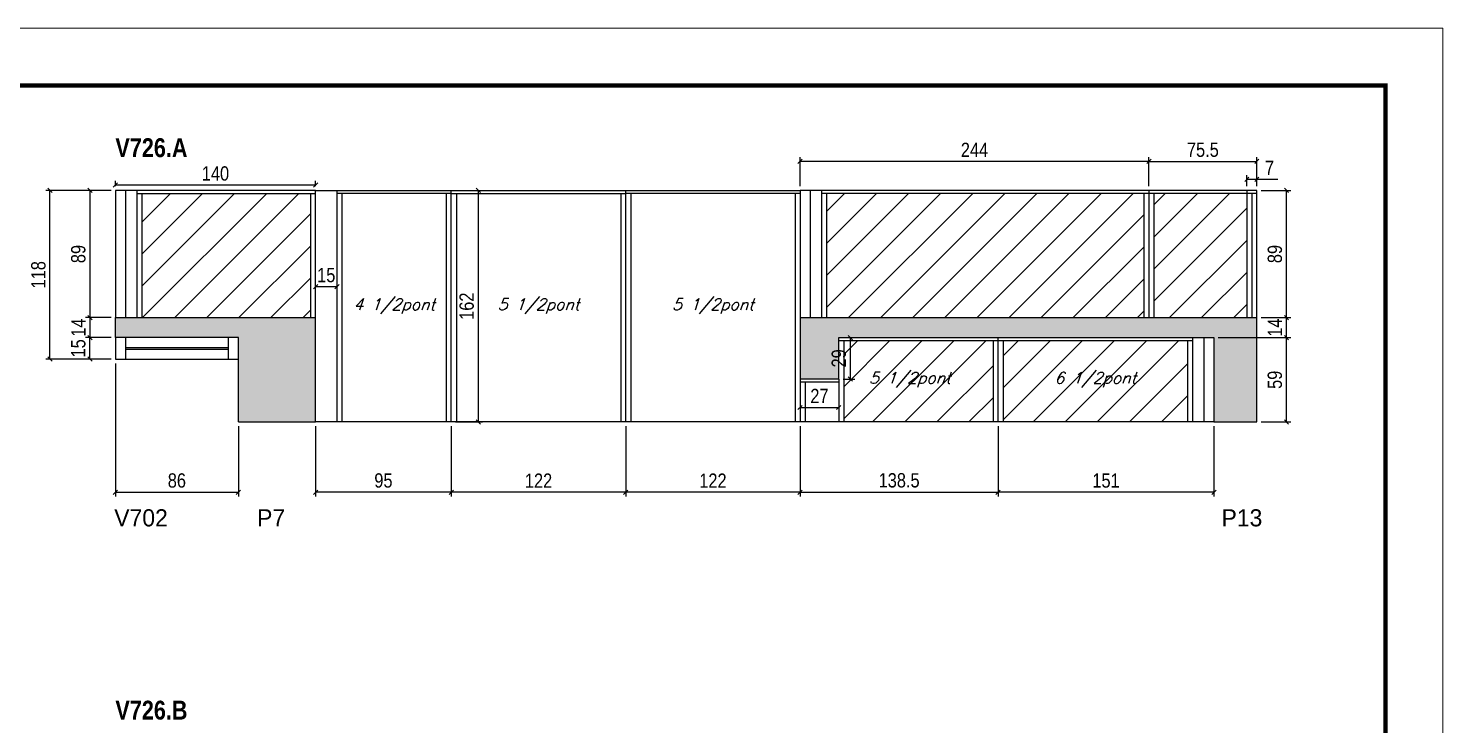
# Model space of a CAD drawing. Extents: x 13154 to 22413, y 1253 to 30260.
# Drawn here: x 15248 to 16238, y 21342 to 21829 of the extents above; entities that cross this region are included whole.
import ezdxf

# ---------------------------------------------------------------- set-up
doc = ezdxf.new("R2010")
doc.units = 0
doc.linetypes.add('DASHED', pattern=[0.75, 0.5, -0.25])
for name, color, linetype in [('5', 5, 'Continuous'), ('COTA', 241, 'Continuous'), ('NOMENCLATURA', 7, 'Continuous'), ('Painéis', 200, 'Continuous'), ('SARR_2.2x7', 40, 'Continuous'), ('SARR_3.5x7', 81, 'Continuous'), ('texto', 7, 'Continuous')]:
    doc.layers.add(name, color=color, linetype=linetype)
for name, color, linetype, lineweight in [('Folhas', 255, 'Continuous', 9), ('Hachura', 251, 'Continuous', 9), ('SARRAFO DE PRESSAO', 251, 'DASHED', 9)]:
    doc.layers.add(name, color=color, linetype=linetype, lineweight=lineweight)
doc.styles.add('COTA TECNICA', font='techl___.ttf', dxfattribs={"height": 10})
doc.styles.add('Romans', font='romans.shx')
doc.styles.add('ROMAS860', font='ROMAS860.SHX')
doc.styles.add('TECNICA', font='techb___.ttf', dxfattribs={"height": 10})
doc.dimstyles.new('PAINEL', dxfattribs={"dimtxt": 10, "dimasz": 3, "dimexe": 3, "dimexo": 3, "dimgap": 3, "dimtad": 1, "dimdec": 1, "dimzin": 12, "dimdsep": 46, "dimtxsty": 'COTA TECNICA', "dimblk1": 'OBLIQUE', "dimblk2": 'OBLIQUE', "dimsah": 1, "dimcen": 0.9, "dimclrd": 4, "dimclre": 4, "dimclrt": 240, "dimadec": 1, "dimazin": 3, "dimtfac": 1, "dimtdec": 1, "dimtmove": 0, "dimatfit": 3, "dimfxl": 1, "dimtolj": 1, "dimtzin": 12, "dimarcsym": 0})
pattern_1 = [(50, (1519.1714, 4.6326), (5.4655401, -0.4781726), [0.5715, -6.2865]), (355, (1519.1714, 4.6326), (-1.0573026, 5.7317054), [0.4572, -5.0292175]), (100.451445, (1519.627, 4.593), (4.4082374, 5.2535326), [0.4857003, -5.3427073]), (46.1842, (1519.1714, 6.1566), (8.1323712, -1.2612698), [0.85725, -9.42975]), (96.635558, (1519.849, 6.0515), (7.122124, 7.4227837), [0.7285507, -8.0140682]), (351.18415, (1519.171, 6.157), (7.122124, 7.4227837), [0.685799, -7.543792]), (21, (1519.9334, 5.7756), (4.5484317, -3.06795595), [0.5715, -6.2865]), (326, (1519.9334, 5.7756), (1.8540609, 5.525639), [0.4572, -5.0292]), (71.451445, (1520.3124, 5.52), (6.4024926, 2.4576831), [0.4857003, -5.3426981]), (37.5, (1519.1714, 4.6326), (0.0926581, 2.53665117), [0, -4.96824, 0, -5.1054, 0, -5.04825]), (7.5, (1519.1714, 4.6326), (2.00458988, 3.00541724), [0, -2.91084, 0, -4.85394, 0, -1.92405]), (327.5, (1517.4721, 4.6326), (4.06771786, -0.17186232), [0, -1.905, 0, -5.9436, 0, -7.8867]), (317.5, (1516.71, 4.6326), (4.44387544, 0.76279473), [0, -2.4765, 0, -3.94716, 0, -5.6007])]

# ---------------------------------------------------------------- blocks, each defined once
blk = doc.blocks.new('9999999999')
at = {"layer": 'Folhas'}
blk.add_lwpolyline([(98138.98, 34190.21), (99623.98, 34190.21), (99623.98, 35240.21), (98138.98, 35240.21)], close=True, dxfattribs=at)
at = {"layer": 'Folhas', "color": 30, "const_width": 3}
blk.add_lwpolyline([(98213.98, 34230.21), (99583.98, 34230.21), (99583.98, 35200.21), (98213.98, 35200.21)], close=True, dxfattribs=at)
blk = doc.blocks.new('_Oblique')
at = {"color": 0, "linetype": 'ByBlock', "lineweight": -2}
blk.add_line((-0.5, -0.5), (0.5, 0.5), dxfattribs=at)
blk = doc.blocks.new('*D1172')
at = {"layer": 'COTA', "color": 4, "lineweight": -2, "transparency": 16777216}
for p, q in [((15788.35, 21550.66), (15788.35, 21501.51)), ((15926.85, 21550.66), (15926.85, 21501.51)), ((15788.35, 21504.51), (15926.85, 21504.51))]:
    blk.add_line(p, q, dxfattribs=at)
at = {"layer": 'Defpoints', "color": 0, "transparency": 16777216}
for p in [(15788.35, 21553.66), (15926.85, 21553.66), (15926.85, 21504.51)]:
    blk.add_point(p, dxfattribs=at)
at = {"layer": 'COTA', "color": 4, "lineweight": -2, "transparency": 16777216, "xscale": 3, "yscale": 3, "zscale": 3, "rotation": 180}
blk.add_blockref('_Oblique', (15788.35, 21504.51), dxfattribs=at)
at = {"layer": 'COTA', "color": 4, "lineweight": -2, "transparency": 16777216, "xscale": 3, "yscale": 3, "zscale": 3}
blk.add_blockref('_Oblique', (15926.85, 21504.51), dxfattribs=at)
at = {"layer": 'COTA', "color": 240, "transparency": 16777216, "insert": (15857.6, 21512.75), "char_height": 10, "attachment_point": 5, "style": 'COTA TECNICA'}
blk.add_mtext('\\A1;138.5', dxfattribs=at)
blk = doc.blocks.new('*D1173')
at = {"layer": 'COTA', "color": 4, "lineweight": -2, "transparency": 16777216}
for p, q in [((15666.35, 21550.66), (15666.35, 21501.51)), ((15788.35, 21550.66), (15788.35, 21501.51)), ((15788.35, 21504.51), (15666.35, 21504.51))]:
    blk.add_line(p, q, dxfattribs=at)
at = {"layer": 'Defpoints', "color": 0, "transparency": 16777216}
for p in [(15666.35, 21553.66), (15788.35, 21553.66), (15666.35, 21504.51)]:
    blk.add_point(p, dxfattribs=at)
at = {"layer": 'COTA', "color": 4, "lineweight": -2, "transparency": 16777216, "xscale": 3, "yscale": 3, "zscale": 3, "rotation": 180}
blk.add_blockref('_Oblique', (15666.35, 21504.51), dxfattribs=at)
at = {"layer": 'COTA', "color": 4, "lineweight": -2, "transparency": 16777216, "xscale": 3, "yscale": 3, "zscale": 3}
blk.add_blockref('_Oblique', (15788.35, 21504.51), dxfattribs=at)
at = {"layer": 'COTA', "color": 240, "transparency": 16777216, "insert": (15727.35, 21512.57), "char_height": 10, "attachment_point": 5, "style": 'COTA TECNICA'}
blk.add_mtext('\\A1;122', dxfattribs=at)
blk = doc.blocks.new('*D1195')
at = {"layer": 'COTA', "color": 4, "lineweight": -2, "transparency": 16777216}
for p, q in [((15309.35, 21594.66), (15309.35, 21501.51)), ((15395.35, 21550.66), (15395.35, 21501.51)), ((15309.35, 21504.51), (15395.35, 21504.51))]:
    blk.add_line(p, q, dxfattribs=at)
at = {"layer": 'Defpoints', "color": 0, "transparency": 16777216}
for p in [(15309.35, 21597.66), (15395.35, 21553.66), (15395.35, 21504.51)]:
    blk.add_point(p, dxfattribs=at)
at = {"layer": 'COTA', "color": 4, "lineweight": -2, "transparency": 16777216, "xscale": 3, "yscale": 3, "zscale": 3, "rotation": 180}
blk.add_blockref('_Oblique', (15309.35, 21504.51), dxfattribs=at)
at = {"layer": 'COTA', "color": 4, "lineweight": -2, "transparency": 16777216, "xscale": 3, "yscale": 3, "zscale": 3}
blk.add_blockref('_Oblique', (15395.35, 21504.51), dxfattribs=at)
at = {"layer": 'COTA', "color": 240, "transparency": 16777216, "insert": (15352.35, 21512.63), "char_height": 10, "attachment_point": 5, "style": 'COTA TECNICA'}
blk.add_mtext('\\A1;86', dxfattribs=at)
blk = doc.blocks.new('*D1196')
at = {"layer": 'COTA', "color": 4, "lineweight": -2, "transparency": 16777216}
for p, q in [((16080.85, 21612.66), (16131.61, 21612.66)), ((16128.61, 21553.66), (16128.61, 21612.66)), ((16110.85, 21553.66), (16131.61, 21553.66))]:
    blk.add_line(p, q, dxfattribs=at)
at = {"layer": 'Defpoints', "color": 0, "transparency": 16777216}
for p in [(16077.85, 21612.66), (16128.61, 21612.66), (16107.85, 21553.66)]:
    blk.add_point(p, dxfattribs=at)
at = {"layer": 'COTA', "color": 4, "lineweight": -2, "transparency": 16777216, "xscale": 3, "yscale": 3, "zscale": 3}
for p, rotation in [((16128.61, 21612.66), 90), ((16128.61, 21553.66), 270)]:
    blk.add_blockref('_Oblique', p, dxfattribs=dict(at, rotation=rotation))
at = {"layer": 'COTA', "color": 240, "transparency": 16777216, "insert": (16120.47, 21583.16), "char_height": 10, "attachment_point": 5, "rotation": 90, "style": 'COTA TECNICA'}
blk.add_mtext('\\A1;59', dxfattribs=at)
blk = doc.blocks.new('*D1197')
at = {"layer": 'COTA', "color": 4, "lineweight": -2, "transparency": 16777216}
for p, q in [((16110.85, 21626.66), (16131.61, 21626.66)), ((16128.61, 21612.66), (16128.61, 21626.66)), ((16080.85, 21612.66), (16131.61, 21612.66))]:
    blk.add_line(p, q, dxfattribs=at)
at = {"layer": 'Defpoints', "color": 0, "transparency": 16777216}
for p in [(16107.85, 21626.66), (16128.61, 21626.66), (16077.85, 21612.66)]:
    blk.add_point(p, dxfattribs=at)
at = {"layer": 'COTA', "color": 4, "lineweight": -2, "transparency": 16777216, "xscale": 3, "yscale": 3, "zscale": 3}
for p, rotation in [((16128.61, 21626.66), 90), ((16128.61, 21612.66), 270)]:
    blk.add_blockref('_Oblique', p, dxfattribs=dict(at, rotation=rotation))
at = {"layer": 'COTA', "color": 240, "transparency": 16777216, "insert": (16120.53, 21619.66), "char_height": 10, "attachment_point": 5, "rotation": 90, "style": 'COTA TECNICA'}
blk.add_mtext('\\A1;14', dxfattribs=at)
blk = doc.blocks.new('*D1198')
at = {"layer": 'COTA', "color": 4, "lineweight": -2, "transparency": 16777216}
for p, q in [((16110.85, 21715.66), (16131.61, 21715.66)), ((16128.61, 21626.66), (16128.61, 21715.66)), ((16110.85, 21626.66), (16131.61, 21626.66))]:
    blk.add_line(p, q, dxfattribs=at)
at = {"layer": 'Defpoints', "color": 0, "transparency": 16777216}
for p in [(16107.85, 21715.66), (16128.61, 21715.66), (16107.85, 21626.66)]:
    blk.add_point(p, dxfattribs=at)
at = {"layer": 'COTA', "color": 4, "lineweight": -2, "transparency": 16777216, "xscale": 3, "yscale": 3, "zscale": 3}
for p, rotation in [((16128.61, 21715.66), 90), ((16128.61, 21626.66), 270)]:
    blk.add_blockref('_Oblique', p, dxfattribs=dict(at, rotation=rotation))
at = {"layer": 'COTA', "color": 240, "transparency": 16777216, "insert": (16120.5, 21671.16), "char_height": 10, "attachment_point": 5, "rotation": 90, "style": 'COTA TECNICA'}
blk.add_mtext('\\A1;89', dxfattribs=at)
blk = doc.blocks.new('*D1201')
at = {"layer": 'COTA', "color": 4, "lineweight": -2, "transparency": 16777216}
for p, q in [((15306.35, 21612.66), (15288.53, 21612.66)), ((15291.53, 21597.66), (15291.53, 21612.66)), ((15306.35, 21597.66), (15288.53, 21597.66))]:
    blk.add_line(p, q, dxfattribs=at)
at = {"layer": 'Defpoints', "color": 0, "transparency": 16777216}
for p in [(15291.53, 21612.66), (15309.35, 21612.66), (15309.35, 21597.66)]:
    blk.add_point(p, dxfattribs=at)
at = {"layer": 'COTA', "color": 4, "lineweight": -2, "transparency": 16777216, "xscale": 3, "yscale": 3, "zscale": 3}
for p, rotation in [((15291.53, 21612.66), 90), ((15291.53, 21597.66), 270)]:
    blk.add_blockref('_Oblique', p, dxfattribs=dict(at, rotation=rotation))
at = {"layer": 'COTA', "color": 240, "transparency": 16777216, "insert": (15283.42, 21605.16), "char_height": 10, "attachment_point": 5, "rotation": 90, "style": 'COTA TECNICA'}
blk.add_mtext('\\A1;15', dxfattribs=at)
blk = doc.blocks.new('*D1202')
at = {"layer": 'COTA', "color": 4, "lineweight": -2, "transparency": 16777216}
for p, q in [((15306.35, 21626.66), (15288.53, 21626.66)), ((15291.53, 21626.66), (15291.53, 21612.66)), ((15306.35, 21612.66), (15288.53, 21612.66))]:
    blk.add_line(p, q, dxfattribs=at)
at = {"layer": 'Defpoints', "color": 0, "transparency": 16777216}
for p in [(15309.35, 21626.66), (15291.53, 21612.66), (15309.35, 21612.66)]:
    blk.add_point(p, dxfattribs=at)
at = {"layer": 'COTA', "color": 4, "lineweight": -2, "transparency": 16777216, "xscale": 3, "yscale": 3, "zscale": 3}
for p, rotation in [((15291.53, 21626.66), 90), ((15291.53, 21612.66), 270)]:
    blk.add_blockref('_Oblique', p, dxfattribs=dict(at, rotation=rotation))
at = {"layer": 'COTA', "color": 240, "transparency": 16777216, "insert": (15283.46, 21619.66), "char_height": 10, "attachment_point": 5, "rotation": 90, "style": 'COTA TECNICA'}
blk.add_mtext('\\A1;14', dxfattribs=at)
blk = doc.blocks.new('*D1175')
at = {"layer": 'COTA', "color": 4, "lineweight": -2, "transparency": 16777216}
for p, q in [((15306.35, 21715.66), (15288.53, 21715.66)), ((15291.53, 21715.66), (15291.53, 21626.66)), ((15306.35, 21626.66), (15288.53, 21626.66))]:
    blk.add_line(p, q, dxfattribs=at)
at = {"layer": 'Defpoints', "color": 0, "transparency": 16777216}
for p in [(15309.35, 21715.66), (15291.53, 21626.66), (15309.35, 21626.66)]:
    blk.add_point(p, dxfattribs=at)
at = {"layer": 'COTA', "color": 4, "lineweight": -2, "transparency": 16777216, "xscale": 3, "yscale": 3, "zscale": 3}
for p, rotation in [((15291.53, 21715.66), 90), ((15291.53, 21626.66), 270)]:
    blk.add_blockref('_Oblique', p, dxfattribs=dict(at, rotation=rotation))
at = {"layer": 'COTA', "color": 240, "transparency": 16777216, "insert": (15283.43, 21671.16), "char_height": 10, "attachment_point": 5, "rotation": 90, "style": 'COTA TECNICA'}
blk.add_mtext('\\A1;89', dxfattribs=at)
blk = doc.blocks.new('*D1199')
at = {"layer": 'COTA', "color": 4, "lineweight": -2, "transparency": 16777216}
for p, q in [((15926.85, 21550.66), (15926.85, 21501.51)), ((16077.85, 21550.66), (16077.85, 21501.51)), ((16077.85, 21504.51), (15926.85, 21504.51))]:
    blk.add_line(p, q, dxfattribs=at)
at = {"layer": 'Defpoints', "color": 0, "transparency": 16777216}
for p in [(15926.85, 21553.66), (16077.85, 21553.66), (15926.85, 21504.51)]:
    blk.add_point(p, dxfattribs=at)
at = {"layer": 'COTA', "color": 4, "lineweight": -2, "transparency": 16777216, "xscale": 3, "yscale": 3, "zscale": 3, "rotation": 180}
blk.add_blockref('_Oblique', (15926.85, 21504.51), dxfattribs=at)
at = {"layer": 'COTA', "color": 4, "lineweight": -2, "transparency": 16777216, "xscale": 3, "yscale": 3, "zscale": 3}
blk.add_blockref('_Oblique', (16077.85, 21504.51), dxfattribs=at)
at = {"layer": 'COTA', "color": 240, "transparency": 16777216, "insert": (16002.35, 21512.62), "char_height": 10, "attachment_point": 5, "style": 'COTA TECNICA'}
blk.add_mtext('\\A1;151', dxfattribs=at)
blk = doc.blocks.new('*D1174')
at = {"layer": 'COTA', "color": 4, "lineweight": -2, "transparency": 16777216}
for p, q in [((15788.35, 21718.66), (15788.35, 21739)), ((16032.35, 21718.66), (16032.35, 21739)), ((16032.35, 21736), (15788.35, 21736))]:
    blk.add_line(p, q, dxfattribs=at)
at = {"layer": 'Defpoints', "color": 0, "transparency": 16777216}
for p in [(15788.35, 21736), (15788.35, 21715.66), (16032.35, 21715.66)]:
    blk.add_point(p, dxfattribs=at)
at = {"layer": 'COTA', "color": 4, "lineweight": -2, "transparency": 16777216, "xscale": 3, "yscale": 3, "zscale": 3, "rotation": 180}
blk.add_blockref('_Oblique', (15788.35, 21736), dxfattribs=at)
at = {"layer": 'COTA', "color": 4, "lineweight": -2, "transparency": 16777216, "xscale": 3, "yscale": 3, "zscale": 3}
blk.add_blockref('_Oblique', (16032.35, 21736), dxfattribs=at)
at = {"layer": 'COTA', "color": 240, "transparency": 16777216, "insert": (15910.35, 21744.07), "char_height": 10, "attachment_point": 5, "style": 'COTA TECNICA'}
blk.add_mtext('\\A1;244', dxfattribs=at)
blk = doc.blocks.new('*D1200')
at = {"layer": 'COTA', "color": 4, "lineweight": -2, "transparency": 16777216}
for p, q in [((16032.35, 21718.66), (16032.35, 21739)), ((16107.85, 21718.66), (16107.85, 21739)), ((16032.35, 21736), (16107.85, 21736))]:
    blk.add_line(p, q, dxfattribs=at)
at = {"layer": 'Defpoints', "color": 0, "transparency": 16777216}
for p in [(16107.85, 21736), (16032.35, 21715.66), (16107.85, 21715.66)]:
    blk.add_point(p, dxfattribs=at)
at = {"layer": 'COTA', "color": 4, "lineweight": -2, "transparency": 16777216, "xscale": 3, "yscale": 3, "zscale": 3, "rotation": 180}
blk.add_blockref('_Oblique', (16032.35, 21736), dxfattribs=at)
at = {"layer": 'COTA', "color": 4, "lineweight": -2, "transparency": 16777216, "xscale": 3, "yscale": 3, "zscale": 3}
blk.add_blockref('_Oblique', (16107.85, 21736), dxfattribs=at)
at = {"layer": 'COTA', "color": 240, "transparency": 16777216, "insert": (16070.1, 21744.11), "char_height": 10, "attachment_point": 5, "style": 'COTA TECNICA'}
blk.add_mtext('\\A1;75.5', dxfattribs=at)
blk = doc.blocks.new('*D1203')
at = {"layer": 'COTA', "color": 4, "lineweight": -2, "transparency": 16777216}
for p, q in [((15544.35, 21550.66), (15544.35, 21501.51)), ((15666.35, 21550.66), (15666.35, 21501.51)), ((15666.35, 21504.51), (15544.35, 21504.51))]:
    blk.add_line(p, q, dxfattribs=at)
at = {"layer": 'Defpoints', "color": 0, "transparency": 16777216}
for p in [(15544.35, 21553.66), (15666.35, 21553.66), (15544.35, 21504.51)]:
    blk.add_point(p, dxfattribs=at)
at = {"layer": 'COTA', "color": 4, "lineweight": -2, "transparency": 16777216, "xscale": 3, "yscale": 3, "zscale": 3, "rotation": 180}
blk.add_blockref('_Oblique', (15544.35, 21504.51), dxfattribs=at)
at = {"layer": 'COTA', "color": 4, "lineweight": -2, "transparency": 16777216, "xscale": 3, "yscale": 3, "zscale": 3}
blk.add_blockref('_Oblique', (15666.35, 21504.51), dxfattribs=at)
at = {"layer": 'COTA', "color": 240, "transparency": 16777216, "insert": (15605.35, 21512.57), "char_height": 10, "attachment_point": 5, "style": 'COTA TECNICA'}
blk.add_mtext('\\A1;122', dxfattribs=at)
blk = doc.blocks.new('*D1204')
at = {"layer": 'COTA', "color": 4, "lineweight": -2, "transparency": 16777216}
for p, q in [((15449.35, 21550.66), (15449.35, 21501.51)), ((15544.35, 21550.66), (15544.35, 21501.51)), ((15544.35, 21504.51), (15449.35, 21504.51))]:
    blk.add_line(p, q, dxfattribs=at)
at = {"layer": 'Defpoints', "color": 0, "transparency": 16777216}
for p in [(15449.35, 21553.66), (15544.35, 21553.66), (15449.35, 21504.51)]:
    blk.add_point(p, dxfattribs=at)
at = {"layer": 'COTA', "color": 4, "lineweight": -2, "transparency": 16777216, "xscale": 3, "yscale": 3, "zscale": 3, "rotation": 180}
blk.add_blockref('_Oblique', (15449.35, 21504.51), dxfattribs=at)
at = {"layer": 'COTA', "color": 4, "lineweight": -2, "transparency": 16777216, "xscale": 3, "yscale": 3, "zscale": 3}
blk.add_blockref('_Oblique', (15544.35, 21504.51), dxfattribs=at)
at = {"layer": 'COTA', "color": 240, "transparency": 16777216, "insert": (15496.85, 21512.65), "char_height": 10, "attachment_point": 5, "style": 'COTA TECNICA'}
blk.add_mtext('\\A1;95', dxfattribs=at)
blk = doc.blocks.new('*D1176')
at = {"layer": 'COTA', "color": 4, "lineweight": -2, "transparency": 16777216}
for p, q in [((15306.35, 21715.66), (15260.59, 21715.66)), ((15263.59, 21597.66), (15263.59, 21715.66)), ((15306.35, 21597.66), (15260.59, 21597.66))]:
    blk.add_line(p, q, dxfattribs=at)
at = {"layer": 'Defpoints', "color": 0, "transparency": 16777216}
for p in [(15263.59, 21715.66), (15309.35, 21715.66), (15309.35, 21597.66)]:
    blk.add_point(p, dxfattribs=at)
at = {"layer": 'COTA', "color": 4, "lineweight": -2, "transparency": 16777216, "xscale": 3, "yscale": 3, "zscale": 3}
for p, rotation in [((15263.59, 21715.66), 90), ((15263.59, 21597.66), 270)]:
    blk.add_blockref('_Oblique', p, dxfattribs=dict(at, rotation=rotation))
at = {"layer": 'COTA', "color": 240, "transparency": 16777216, "insert": (15255.5, 21656.66), "char_height": 10, "attachment_point": 5, "rotation": 90, "style": 'COTA TECNICA'}
blk.add_mtext('\\A1;118', dxfattribs=at)
blk = doc.blocks.new('*D1205')
at = {"layer": 'COTA', "color": 4, "lineweight": -2, "transparency": 16777216}
blk.add_line((15464.35, 21648.28), (15449.35, 21648.28), dxfattribs=at)
at = {"layer": 'Defpoints', "color": 0, "transparency": 16777216}
for p in [(15449.35, 21648.28), (15449.35, 21648.28), (15464.35, 21648.28)]:
    blk.add_point(p, dxfattribs=at)
at = {"layer": 'COTA', "color": 4, "lineweight": -2, "transparency": 16777216, "xscale": 3, "yscale": 3, "zscale": 3, "rotation": 180}
blk.add_blockref('_Oblique', (15449.35, 21648.28), dxfattribs=at)
at = {"layer": 'COTA', "color": 4, "lineweight": -2, "transparency": 16777216, "xscale": 3, "yscale": 3, "zscale": 3}
blk.add_blockref('_Oblique', (15464.35, 21648.28), dxfattribs=at)
at = {"layer": 'COTA', "color": 240, "transparency": 16777216, "insert": (15456.85, 21656.39), "char_height": 10, "attachment_point": 5, "style": 'COTA TECNICA'}
blk.add_mtext('\\A1;15', dxfattribs=at)
blk = doc.blocks.new('*D1179')
at = {"layer": 'COTA', "color": 4, "lineweight": -2, "transparency": 16777216}
for p, q in [((15547.35, 21715.66), (15566.21, 21715.66)), ((15563.21, 21715.66), (15563.21, 21553.66)), ((15547.35, 21553.66), (15566.21, 21553.66))]:
    blk.add_line(p, q, dxfattribs=at)
at = {"layer": 'Defpoints', "color": 0, "transparency": 16777216}
for p in [(15544.35, 21715.66), (15544.35, 21553.66), (15563.21, 21553.66)]:
    blk.add_point(p, dxfattribs=at)
at = {"layer": 'COTA', "color": 4, "lineweight": -2, "transparency": 16777216, "xscale": 3, "yscale": 3, "zscale": 3}
for p, rotation in [((15563.21, 21715.66), 90), ((15563.21, 21553.66), 270)]:
    blk.add_blockref('_Oblique', p, dxfattribs=dict(at, rotation=rotation))
at = {"layer": 'COTA', "color": 240, "transparency": 16777216, "insert": (15555.11, 21634.66), "char_height": 10, "attachment_point": 5, "rotation": 90, "style": 'COTA TECNICA'}
blk.add_mtext('\\A1;162', dxfattribs=at)
blk = doc.blocks.new('*D1206')
at = {"layer": 'COTA', "color": 4, "lineweight": -2, "transparency": 16777216}
for p, q in [((15309.35, 21718.66), (15309.35, 21722.39)), ((15449.35, 21719.39), (15309.35, 21719.39)), ((15449.35, 21718.66), (15449.35, 21722.39))]:
    blk.add_line(p, q, dxfattribs=at)
at = {"layer": 'Defpoints', "color": 0, "transparency": 16777216}
for p in [(15309.35, 21719.39), (15309.35, 21715.66), (15449.35, 21715.66)]:
    blk.add_point(p, dxfattribs=at)
at = {"layer": 'COTA', "color": 4, "lineweight": -2, "transparency": 16777216, "xscale": 3, "yscale": 3, "zscale": 3, "rotation": 180}
blk.add_blockref('_Oblique', (15309.35, 21719.39), dxfattribs=at)
at = {"layer": 'COTA', "color": 4, "lineweight": -2, "transparency": 16777216, "xscale": 3, "yscale": 3, "zscale": 3}
blk.add_blockref('_Oblique', (15449.35, 21719.39), dxfattribs=at)
at = {"layer": 'COTA', "color": 240, "transparency": 16777216, "insert": (15379.35, 21727.49), "char_height": 10, "attachment_point": 5, "style": 'COTA TECNICA'}
blk.add_mtext('\\A1;140', dxfattribs=at)
blk = doc.blocks.new('*D1210')
at = {"layer": 'COTA', "color": 4, "lineweight": -2, "transparency": 16777216}
for p, q in [((16100.85, 21718.66), (16100.85, 21726.47)), ((16100.85, 21723.47), (16107.85, 21723.47)), ((16107.85, 21718.66), (16107.85, 21726.47)), ((16107.85, 21723.47), (16122.59, 21723.47))]:
    blk.add_line(p, q, dxfattribs=at)
at = {"layer": 'Defpoints', "color": 0, "transparency": 16777216}
for p in [(16107.85, 21723.47), (16100.85, 21715.66), (16107.85, 21715.66)]:
    blk.add_point(p, dxfattribs=at)
at = {"layer": 'COTA', "color": 4, "lineweight": -2, "transparency": 16777216, "xscale": 3, "yscale": 3, "zscale": 3, "rotation": 180}
blk.add_blockref('_Oblique', (16100.85, 21723.47), dxfattribs=at)
at = {"layer": 'COTA', "color": 4, "lineweight": -2, "transparency": 16777216, "xscale": 3, "yscale": 3, "zscale": 3}
blk.add_blockref('_Oblique', (16107.85, 21723.47), dxfattribs=at)
at = {"layer": 'COTA', "color": 240, "transparency": 16777216, "insert": (16116.72, 21731.54), "char_height": 10, "attachment_point": 5, "style": 'COTA TECNICA'}
blk.add_mtext('\\A1;7', dxfattribs=at)
blk = doc.blocks.new('*D1177')
at = {"layer": 'COTA', "color": 4, "lineweight": -2, "transparency": 16777216}
for p, q in [((15788.35, 21578.46), (15788.35, 21560.76)), ((15815.35, 21578.46), (15815.35, 21560.76)), ((15788.35, 21563.76), (15815.35, 21563.76))]:
    blk.add_line(p, q, dxfattribs=at)
at = {"layer": 'Defpoints', "color": 0, "transparency": 16777216}
for p in [(15788.35, 21581.46), (15815.35, 21581.46), (15815.35, 21563.76)]:
    blk.add_point(p, dxfattribs=at)
at = {"layer": 'COTA', "color": 4, "lineweight": -2, "transparency": 16777216, "xscale": 3, "yscale": 3, "zscale": 3, "rotation": 180}
blk.add_blockref('_Oblique', (15788.35, 21563.76), dxfattribs=at)
at = {"layer": 'COTA', "color": 4, "lineweight": -2, "transparency": 16777216, "xscale": 3, "yscale": 3, "zscale": 3}
blk.add_blockref('_Oblique', (15815.35, 21563.76), dxfattribs=at)
at = {"layer": 'COTA', "color": 240, "transparency": 16777216, "insert": (15801.85, 21571.84), "char_height": 10, "attachment_point": 5, "style": 'COTA TECNICA'}
blk.add_mtext('\\A1;27', dxfattribs=at)
blk = doc.blocks.new('*D1178')
at = {"layer": 'COTA', "color": 4, "lineweight": -2, "transparency": 16777216}
for p, q in [((15818.35, 21612.66), (15826.52, 21612.66)), ((15823.52, 21583.66), (15823.52, 21612.66)), ((15818.35, 21583.66), (15826.52, 21583.66))]:
    blk.add_line(p, q, dxfattribs=at)
at = {"layer": 'Defpoints', "color": 0, "transparency": 16777216}
for p in [(15815.35, 21612.66), (15823.52, 21612.66), (15815.35, 21583.66)]:
    blk.add_point(p, dxfattribs=at)
at = {"layer": 'COTA', "color": 4, "lineweight": -2, "transparency": 16777216, "xscale": 3, "yscale": 3, "zscale": 3}
for p, rotation in [((15823.52, 21612.66), 90), ((15823.52, 21583.66), 270)]:
    blk.add_blockref('_Oblique', p, dxfattribs=dict(at, rotation=rotation))
at = {"layer": 'COTA', "color": 240, "transparency": 16777216, "insert": (15815.44, 21598.16), "char_height": 10, "attachment_point": 5, "rotation": 90, "style": 'COTA TECNICA'}
blk.add_mtext('\\A1;29', dxfattribs=at)

msp = doc.modelspace()

# ---------------------------------------------------------------- hatches: boundary and pattern name
at = {"layer": 'COTA'}
h = msp.add_hatch(dxfattribs=at)
h.set_pattern_fill('AR-CONC', color=256, scale=0.03)
h.set_pattern_definition(pattern_1)
h.paths.add_polyline_path([(15395.35, 21553.66), (15449.35, 21553.66), (15449.35, 21626.66), (15309.35, 21626.66), (15309.35, 21612.66), (15395.35, 21612.66), (15395.35, 21597.66)])
h = msp.add_hatch(dxfattribs=at)
h.set_pattern_fill('AR-CONC', color=256, scale=0.03)
h.set_pattern_definition(pattern_1)
h.paths.add_polyline_path([(15788.35, 21583.66), (15815.35, 21583.66), (15815.35, 21612.66), (16077.85, 21612.66), (16077.85, 21553.66), (16107.85, 21553.66), (16107.85, 21626.66), (15788.35, 21626.66)])
at = {"layer": 'Hachura', "linetype": 'ByBlock'}
h = msp.add_hatch(dxfattribs=at)
h.set_pattern_fill('ANSI31', color=256, scale=5)
h.set_pattern_definition([(45, (1519.171, 4.633), (-11.22532, 11.22532), [])])
h.paths.add_polyline_path([(16100.85, 21713.46), (16035.85, 21713.46), (16035.85, 21626.66), (16100.85, 21626.66)])
h.paths.add_polyline_path([(16028.85, 21626.66), (16028.85, 21713.46), (15806.85, 21713.46), (15806.85, 21626.66)])
h.paths.add_polyline_path([(15930.35, 21553.66), (16059.35, 21553.66), (16059.35, 21610.46), (15930.35, 21610.46)])
h.paths.add_polyline_path([(15923.35, 21610.46), (15818.85, 21610.46), (15818.85, 21553.66), (15923.35, 21553.66)])
h.paths.add_polyline_path([(15445.85, 21626.66), (15445.85, 21713.46), (15327.85, 21713.46), (15327.85, 21626.66)])

# ---------------------------------------------------------------- linework, layer by layer
at = {"layer": 'COTA'}
for p, q in [((15464.35, 21715.66), (15464.35, 21553.66)), ((15309.35, 21612.66), (15309.35, 21626.66)), ((16107.85, 21553.66), (16107.85, 21626.66)), ((15395.35, 21553.66), (15395.35, 21597.66)), ((15395.35, 21553.66), (15449.35, 21553.66)), ((16077.85, 21553.66), (16107.85, 21553.66))]:
    msp.add_line(p, q, dxfattribs=at)
at = {"layer": 'Painéis', "linetype": 'Continuous'}
for p, q in [((15449.35, 21553.66), (15449.35, 21715.66)), ((15449.35, 21715.66), (15788.35, 21715.66)), ((15544.35, 21553.66), (15544.35, 21715.66)), ((15666.35, 21553.66), (15666.35, 21715.66)), ((15788.35, 21715.66), (15788.35, 21553.66)), ((16032.35, 21715.66), (16032.35, 21626.66)), ((15815.35, 21583.66), (15815.35, 21612.66)), ((15815.35, 21612.66), (16077.85, 21612.66)), ((15926.85, 21553.66), (15926.85, 21612.66)), ((16077.85, 21612.66), (16077.85, 21553.66)), ((15815.35, 21583.66), (15788.35, 21583.66)), ((15815.35, 21553.66), (15449.35, 21553.66)), ((16077.85, 21553.66), (15815.35, 21553.66))]:
    msp.add_line(p, q, dxfattribs=at)
for points in [[(15309.35, 21626.66), (15449.35, 21626.66), (15449.35, 21715.66), (15309.35, 21715.66)], [(15788.35, 21715.66), (15788.35, 21626.66), (16107.85, 21626.66), (16107.85, 21715.66)], [(15309.35, 21612.66), (15309.35, 21597.66), (15395.35, 21597.66), (15395.35, 21612.66)]]:
    msp.add_lwpolyline(points, close=True, dxfattribs=at)
at = {"layer": 'SARR_2.2x7', "linetype": 'Continuous'}
for p, q in [((15316.35, 21715.66), (15316.35, 21626.66)), ((15324.35, 21713.46), (15449.35, 21713.46)), ((15544.35, 21713.46), (15464.35, 21713.46)), ((15544.35, 21713.46), (15666.35, 21713.46)), ((15788.35, 21713.46), (15666.35, 21713.46)), ((15795.35, 21715.66), (15795.35, 21626.66)), ((16107.85, 21713.46), (15803.35, 21713.46)), ((16100.85, 21715.66), (16100.85, 21626.66)), ((15316.35, 21612.66), (15316.35, 21597.66)), ((15388.35, 21612.66), (15388.35, 21597.66)), ((15926.85, 21610.46), (15815.35, 21610.46)), ((16062.85, 21610.46), (15926.85, 21610.46)), ((16070.85, 21612.66), (16070.85, 21553.66)), ((15316.35, 21605.66), (15388.35, 21605.66)), ((15316.35, 21604.66), (15388.35, 21604.66)), ((15815.35, 21581.46), (15788.35, 21581.46))]:
    msp.add_line(p, q, dxfattribs=at)
at = {"layer": 'SARR_3.5x7'}
for p, q in [((15324.35, 21715.66), (15324.35, 21626.66)), ((15327.85, 21713.46), (15327.85, 21626.66)), ((15445.85, 21713.46), (15445.85, 21626.66)), ((15467.85, 21713.46), (15467.85, 21553.66)), ((15540.85, 21713.46), (15540.85, 21553.66)), ((15547.85, 21713.46), (15547.85, 21553.66)), ((15662.85, 21713.46), (15662.85, 21553.66)), ((15669.85, 21713.46), (15669.85, 21553.66)), ((15784.85, 21713.46), (15784.85, 21553.66)), ((15803.35, 21715.66), (15803.35, 21626.66)), ((15806.85, 21713.46), (15806.85, 21626.66)), ((16028.85, 21713.46), (16028.85, 21626.66)), ((16035.85, 21713.46), (16035.85, 21626.66)), ((16104.35, 21713.46), (16104.35, 21626.66)), ((15818.85, 21610.46), (15818.85, 21553.66)), ((15923.35, 21610.46), (15923.35, 21553.66)), ((15930.35, 21610.46), (15930.35, 21553.66)), ((16059.35, 21610.46), (16059.35, 21553.66)), ((16062.85, 21612.66), (16062.85, 21553.66)), ((15791.85, 21581.46), (15791.85, 21553.66)), ((15815.35, 21583.66), (15815.35, 21553.66))]:
    msp.add_line(p, q, dxfattribs=at)

# ---------------------------------------------------------------- block references
at = {"layer": 'SARRAFO DE PRESSAO', "color": 6, "linetype": 'ByBlock'}
msp.add_blockref('9999999999', (-83386.1, -13411.06), dxfattribs=at)

# ---------------------------------------------------------------- texts
at = {"layer": '5', "linetype": 'Continuous', "style": 'ROMAS860'}
for s, p in [('V702', (15308.55, 21480.57)), ('P7', (15408.48, 21480.57)), ('P13', (16083.15, 21480.57))]:
    msp.add_text(s, height=12, rotation=0.00004, dxfattribs=at).set_placement(p)
at = {"layer": 'NOMENCLATURA', "style": 'TECNICA'}
for s, p in [('V726.A', (15309.35, 21739)), ('V726.B', (15309.35, 21345.39))]:
    msp.add_text(s, height=13.2, dxfattribs=at).set_placement(p)
at = {"layer": 'texto', "color": 2, "char_height": 8, "attachment_point": 5, "style": 'Romans'}
for s, insert in [('{\\Q19;\\C256;4 1/2pont}', (15504.35, 21634.66)), ('{\\Q19;\\C256;5 1/2pont}', (15605.35, 21634.66)), ('{\\Q19;\\C256;5 1/2pont}', (15727.35, 21634.66)), ('{\\Q19;\\C256;5 1/2pont}', (15865.1, 21583.16)), ('{\\Q19;\\C256;6 1/2pont}', (15994.85, 21583.16))]:
    msp.add_mtext(s, dxfattribs=dict(at, insert=insert))

# ---------------------------------------------------------------- dimensions: what is measured, and where the dimension line sits
at = {"layer": 'COTA'}
for base, p1, p2, angle, picture, middle in [((15788.35, 21736), (16032.35, 21715.66), (15788.35, 21715.66), 180, '*D1174', (15910.35, 21744.07)), ((16107.85, 21736), (16032.35, 21715.66), (16107.85, 21715.66), 180, '*D1200', (16070.1, 21744.11)), ((15309.35, 21719.39), (15449.35, 21715.66), (15309.35, 21715.66), 180, '*D1206', (15379.35, 21727.49)), ((16107.85, 21723.47), (16100.85, 21715.66), (16107.85, 21715.66), 180, '*D1210', (16116.72, 21731.54)), ((15263.59, 21715.66), (15309.35, 21597.66), (15309.35, 21715.66), 90, '*D1176', (15255.5, 21656.66)), ((15291.53, 21626.66), (15309.35, 21715.66), (15309.35, 21626.66), 90, '*D1175', (15283.43, 21671.16)), ((15563.21, 21553.66), (15544.35, 21715.66), (15544.35, 21553.66), 90, '*D1179', (15555.11, 21634.66)), ((16128.61, 21715.66), (16107.85, 21626.66), (16107.85, 21715.66), 90, '*D1198', (16120.5, 21671.16)), ((15823.52, 21612.66), (15815.35, 21583.66), (15815.35, 21612.66), 90, '*D1178', (15815.44, 21598.16)), ((16128.61, 21612.66), (16107.85, 21553.66), (16077.85, 21612.66), 90, '*D1196', (16120.47, 21583.16)), ((15395.35, 21504.51), (15309.35, 21597.66), (15395.35, 21553.66), 180, '*D1195', (15352.35, 21512.63)), ((15815.35, 21563.76), (15788.35, 21581.46), (15815.35, 21581.46), 180, '*D1177', (15801.85, 21571.84)), ((15544.35, 21504.51), (15666.35, 21553.66), (15544.35, 21553.66), 180, '*D1203', (15605.35, 21512.57)), ((15666.35, 21504.51), (15788.35, 21553.66), (15666.35, 21553.66), 180, '*D1173', (15727.35, 21512.57)), ((15926.85, 21504.51), (15788.35, 21553.66), (15926.85, 21553.66), 180, '*D1172', (15857.6, 21512.75)), ((15926.85, 21504.51), (16077.85, 21553.66), (15926.85, 21553.66), 180, '*D1199', (16002.35, 21512.62))]:
    dim = msp.add_linear_dim(base=base, p1=p1, p2=p2, angle=angle, dimstyle='PAINEL', dxfattribs=at)
    dim.commit()
    dim.dimension.update_dxf_attribs({"geometry": picture, "text_midpoint": middle})
for base, p1, p2, angle, picture, middle in [((15449.35, 21648.28), (15464.35, 21648.28), (15449.35, 21648.28), 180, '*D1205', (15456.85, 21648.28)), ((15291.53, 21612.66), (15309.35, 21626.66), (15309.35, 21612.66), 90, '*D1202', (15291.53, 21619.66)), ((16128.61, 21626.66), (16077.85, 21612.66), (16107.85, 21626.66), 90, '*D1197', (16128.61, 21619.66)), ((15291.53, 21612.66), (15309.35, 21597.66), (15309.35, 21612.66), 90, '*D1201', (15291.53, 21605.16))]:
    dim = msp.add_linear_dim(base=base, p1=p1, p2=p2, angle=angle, dimstyle='PAINEL', dxfattribs=at)
    dim.commit()
    dim.dimension.update_dxf_attribs({"geometry": picture, "text_midpoint": middle, "dimtype": 160})
dim = msp.add_linear_dim(base=(15449.35, 21504.51), p1=(15544.35, 21553.66), p2=(15449.35, 21553.66), angle=180, dimstyle='PAINEL', override={"dimtmove": 1}, dxfattribs=at)
dim.commit()
dim.dimension.update_dxf_attribs({"geometry": '*D1204', "text_midpoint": (15496.85, 21512.65)})

doc.saveas('drawing.dxf')
